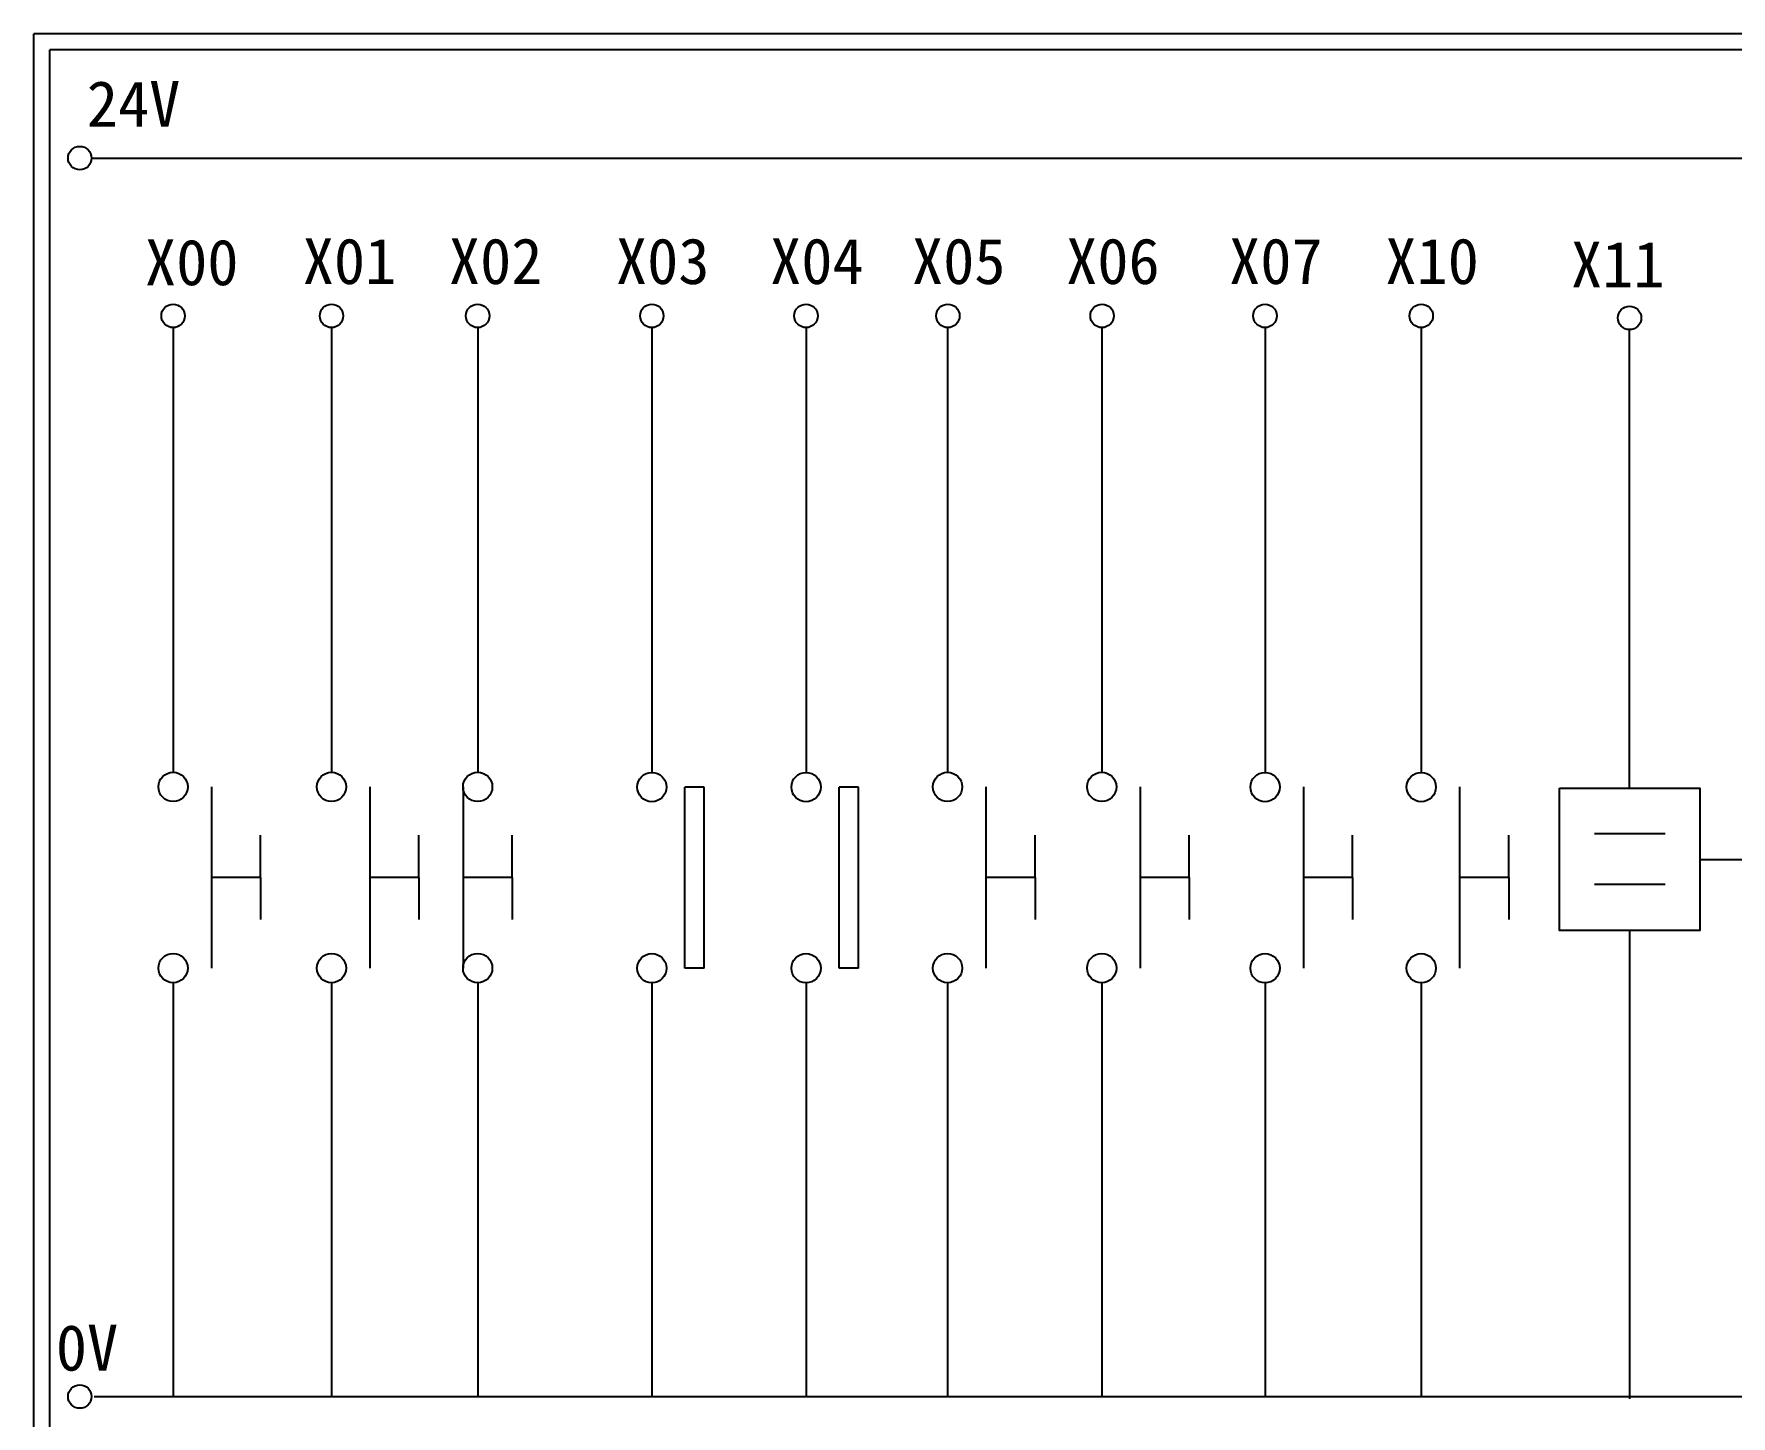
# Model space of a CAD drawing. Extents: x 325 to 612, y 3 to 207.
# Drawn here: x 325.3 to 458.6, y 98.4 to 207 of the extents above; entities that cross this region are included whole.
import ezdxf

# ---------------------------------------------------------------- set-up
doc = ezdxf.new("R2010")
doc.units = 0
doc.layers.get('0').update_dxf_attribs({"linetype": 'CONTINUOUS'})
doc.layers.add('圖框層', color=7, linetype='CONTINUOUS')
doc.layers.add('標尺寸層', color=3, linetype='CONTINUOUS')
doc.styles.add('STSL', font='kaiu.ttf')

msp = doc.modelspace()

# ---------------------------------------------------------------- linework, layer by layer
for p, q in [((450.64, 147.73), (450.64, 183.75)), ((456.16, 142.15), (463.87, 142.15)), ((450.64, 136.57), (450.64, 99.79))]:
    msp.add_line(p, q)
at = {"color": 7}
for p, q in [((377.96, 147.83), (376.45, 147.83)), ((390.07, 147.83), (388.57, 147.83)), ((343.12, 140.73), (343.12, 144.04)), ((355.56, 140.73), (355.56, 144.04)), ((362.88, 140.73), (362.88, 144.04)), ((403.95, 140.73), (403.95, 144.04)), ((416.06, 140.73), (416.06, 144.04)), ((428.88, 140.73), (428.88, 144.04)), ((441.15, 140.73), (441.15, 144.04)), ((343.12, 140.73), (343.12, 137.42)), ((355.56, 140.73), (355.56, 137.42)), ((362.88, 140.73), (362.88, 137.42)), ((403.95, 140.73), (403.95, 137.42)), ((416.06, 140.73), (416.06, 137.42)), ((428.88, 140.73), (428.88, 137.42)), ((441.15, 140.73), (441.15, 137.42)), ((377.96, 133.6), (376.45, 133.6)), ((390.07, 133.6), (388.57, 133.6))]:
    msp.add_line(p, q, dxfattribs=at)
msp.add_lwpolyline([(445.13, 147.73), (456.16, 147.73), (456.16, 136.57), (445.13, 136.57)], close=True)
at = {"layer": '圖框層', "color": 7}
for p, q in [((612.32, 206.97), (325.32, 206.97)), ((325.32, 3), (325.32, 206.97)), ((611.07, 205.72), (326.57, 205.72)), ((326.57, 4.25), (326.57, 205.72))]:
    msp.add_line(p, q, dxfattribs=at)
at = {"layer": '標尺寸層', "color": 7}
for p, q in [((329.84, 197.22), (607.44, 197.22)), ((336.25, 183.91), (336.25, 148.99)), ((348.69, 183.91), (348.69, 148.99)), ((360.17, 183.91), (360.17, 148.99)), ((373.85, 183.91), (373.85, 148.99)), ((385.96, 183.91), (385.96, 148.99)), ((397.08, 183.91), (397.08, 148.99)), ((409.19, 183.91), (409.19, 148.99)), ((422.01, 183.91), (422.01, 148.99)), ((434.28, 183.91), (434.28, 148.99)), ((339.26, 147.84), (339.26, 133.61)), ((351.69, 147.84), (351.69, 133.61)), ((359.02, 147.84), (359.02, 133.61)), ((376.45, 133.6), (376.45, 147.83)), ((377.96, 133.6), (377.96, 147.83)), ((388.57, 133.6), (388.57, 147.83)), ((390.07, 133.6), (390.07, 147.83)), ((400.08, 147.84), (400.08, 133.61)), ((412.2, 147.84), (412.2, 133.61)), ((425.02, 147.84), (425.02, 133.61)), ((437.29, 147.84), (437.29, 133.61)), ((447.88, 144.18), (453.45, 144.18)), ((343.12, 140.73), (339.26, 140.73)), ((355.56, 140.73), (351.69, 140.73)), ((362.88, 140.73), (359.02, 140.73)), ((403.95, 140.73), (400.08, 140.73)), ((416.06, 140.73), (412.2, 140.73)), ((428.88, 140.73), (425.02, 140.73)), ((441.15, 140.73), (437.29, 140.73)), ((447.88, 140.21), (453.45, 140.21)), ((336.25, 132.46), (336.25, 99.96)), ((348.69, 132.46), (348.69, 99.96)), ((360.17, 132.46), (360.17, 99.96)), ((373.85, 132.46), (373.85, 99.96)), ((373.85, 132.45), (373.85, 99.96)), ((385.96, 132.46), (385.96, 99.96)), ((385.96, 132.45), (385.96, 99.96)), ((397.08, 132.46), (397.08, 99.96)), ((409.19, 132.46), (409.19, 99.96)), ((422.01, 132.46), (422.01, 99.96)), ((422.01, 132.45), (422.01, 99.96)), ((434.28, 132.46), (434.28, 99.96)), ((434.28, 132.45), (434.28, 99.96)), ((330.05, 99.96), (607.92, 99.96))]:
    msp.add_line(p, q, dxfattribs=at)
for centre, radius in [((328.92, 197.22), 0.92), ((336.25, 184.83), 0.92), ((348.69, 184.83), 0.92), ((360.17, 184.83), 0.92), ((373.85, 184.83), 0.92), ((385.96, 184.83), 0.92), ((397.1, 184.83), 0.92), ((409.21, 184.83), 0.92), ((422.01, 184.83), 0.92), ((434.28, 184.83), 0.92), ((450.64, 184.67), 0.92), ((336.25, 147.84), 1.15), ((348.69, 147.84), 1.15), ((360.17, 147.84), 1.15), ((373.85, 147.83), 1.15), ((385.96, 147.83), 1.15), ((397.08, 147.84), 1.15), ((409.19, 147.84), 1.15), ((422.01, 147.83), 1.15), ((434.28, 147.83), 1.15), ((336.25, 133.61), 1.15), ((348.69, 133.61), 1.15), ((360.17, 133.61), 1.15), ((373.85, 133.6), 1.15), ((385.96, 133.6), 1.15), ((397.08, 133.61), 1.15), ((409.19, 133.61), 1.15), ((422.01, 133.6), 1.15), ((434.28, 133.6), 1.15), ((328.92, 99.96), 0.92)]:
    msp.add_circle(centre, radius, dxfattribs=at)

# ---------------------------------------------------------------- texts
at = {"layer": '圖框層', "color": 7, "style": 'STSL'}
for s, p in [('24V', (329.47, 199.68)), ('X00', (334.04, 187.24)), ('X01', (346.43, 187.33)), ('X02', (357.91, 187.33)), ('X03', (371.03, 187.33)), ('X04', (383.14, 187.33)), ('X05', (394.28, 187.33)), ('X06', (406.39, 187.33)), ('X07', (419.19, 187.33)), ('X10', (431.46, 187.33)), ('0V', (327.04, 102))]:
    msp.add_text(s, height=3.6, dxfattribs=at).set_placement(p)
at = {"layer": '圖框層', "color": 4, "style": 'STSL'}
msp.add_text('X11', height=3.6, dxfattribs=at).set_placement((446.04, 187.07))

doc.saveas('drawing.dxf')
